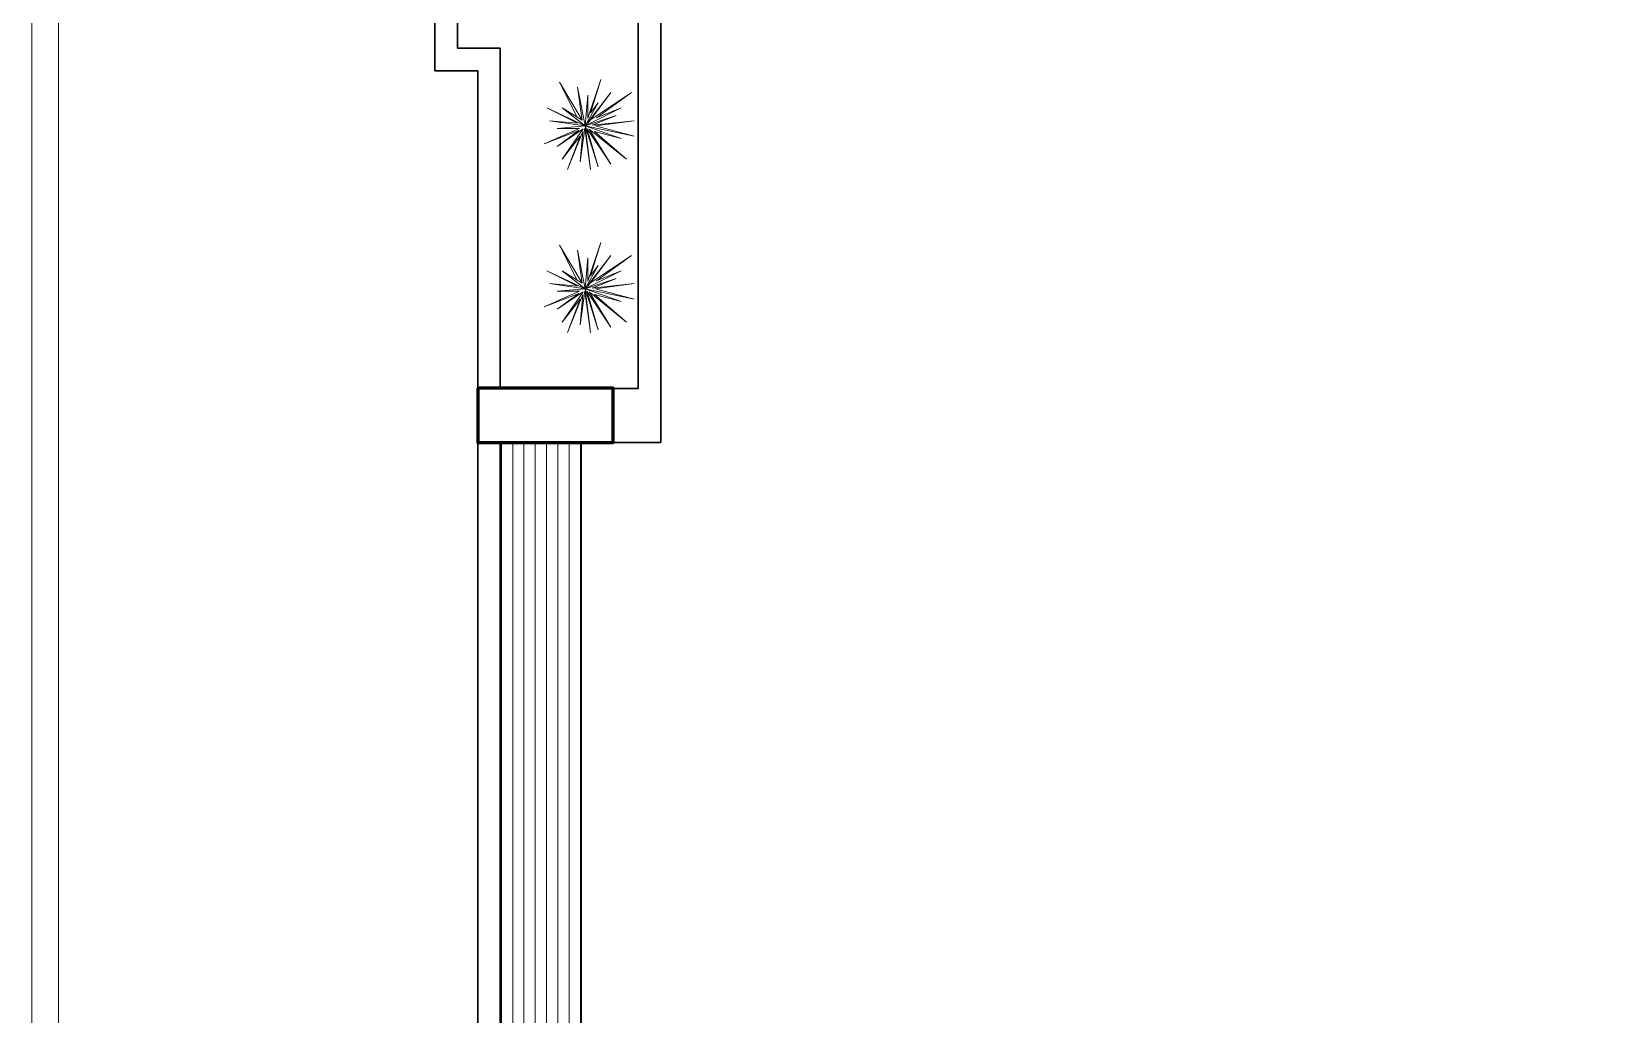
# Model space of a CAD drawing. Header units: inches. Extents: x 109699 to 44449955, y -10987 to 15824140.
# Drawn here: x 203469.2 to 203820.6, y -4104 to -3886.4 of the extents above; entities that cross this region are included whole.
import ezdxf

# ---------------------------------------------------------------- set-up
doc = ezdxf.new("R2010")
doc.units = ezdxf.units.IN
doc.header["$LTSCALE"] = 5
doc.header["$MEASUREMENT"] = 0
doc.layers.get('0').update_dxf_attribs({"color": 123})
for name, color, linetype, lineweight in [('@NORMAL', 7, 'Continuous', 5), ('cloumn', 253, 'Continuous', 60), ('FIX', 8, 'Continuous', 15), ('H', 252, 'Continuous', 9), ('Plant', 94, 'Continuous', 0), ('WALL-1', 8, 'Continuous', 9)]:
    doc.layers.add(name, color=color, linetype=linetype, lineweight=lineweight)

# ---------------------------------------------------------------- blocks, each defined once
blk = doc.blocks.new('zxczxczxcz')
at = {"layer": '@NORMAL'}
for points in [[(177327.5446916085, -15450.10043627545), (175295.1813820154, -15450.10043627545), (175295.1813820154, -14276.83252409846), (177327.5446916085, -14276.83252409846)], [(177319.9075666944, -15442.46331136129), (175302.8185069296, -15442.46331136129), (175302.8185069296, -14284.46964901264), (177319.9075666944, -14284.46964901264)]]:
    blk.add_lwpolyline(points, close=True, dxfattribs=at)
blk = doc.blocks.new('TREEN')
at = {"color": 250, "linetype": 'ByBlock'}
for p, q in [((-7.924288517503273, 75.28074091628109), (-55.47001962252291, 526.9651864139677)), ((0, 0), (110.9400392450458, 526.9651864139677)), ((-87.0305480284411, 120.5038357316877), (-360.555127546399, 499.2301766027063)), ((0, 0), (-194.1450686788302, 388.2901373576604)), ((0, 0), (138.6750490563073, 388.2901373576604)), ((34.66876226407687, 42.66924586347922), (360.555127546399, 443.7601569801833)), ((0, 0), (-360.555127546399, 277.3500981126146)), ((0, 0), (-110.9400392450458, 332.8201177351375)), ((31.20188603766917, 20.80125735844611), (416.0251471689219, 277.3500981126146)), ((-83.20502943378436, 27.73500981126146), (-499.2301766027063, 166.4100588675688)), ((0, 0), (-416.0251471689219, -83.20502943378438)), ((0, 0), (-332.8201177351375, 27.73500981126146)), ((0, 0), (-249.6150883013531, 138.6750490563073)), ((0, 0), (-194.1450686788302, -416.0251471689219)), ((0, 0), (-194.1450686788302, -249.6150883013531)), ((0, 0), (-55.47001962252291, -388.2901373576604)), ((0, 0), (443.7601569801833, 138.6750490563073)), ((0, 0), (471.4951667914447, 55.47001962252291)), ((0, 0), (27.73500981126146, -305.085107923876)), ((-60.30752133378945, -35.47501254928791), (-471.4951667914447, -277.3500981126146)), ((26.77863016259727, -3.825518594656753), (388.2901373576604, -55.47001962252291)), ((27.73500981126145, -63.39430814002617), (194.1450686788302, -443.7601569801833)), ((34.33858357584747, -23.77286555250978), (360.555127546399, -249.6150883013531)), ((49.80981353859192, -68.48849361556388), (221.8800784900916, -305.085107923876)), ((62.86602223885925, -25.88600915717734), (471.4951667914447, -194.1450686788302))]:
    blk.add_line(p, q, dxfattribs=at)
at = {"color": 0, "linetype": 'ByBlock'}
for p, q in [((-55.47001962252291, 526.9651864139677), (0, 110.9400392450458)), ((0, 110.9400392450458), (110.9400392450458, 526.9651864139677)), ((-360.555127546399, 499.2301766027063), (-64.71502289294332, 55.47001962252286)), ((-194.1450686788302, 388.2901373576604), (-87.03054802844112, 120.5038357316877)), ((360.555127546399, 443.7601569801833), (61.34948972935467, 98.26039207949546)), ((138.6750490563073, 388.2901373576604), (61.34948972935467, 98.26039207949546)), ((-360.555127546399, 277.3500981126146), (-64.71502289294332, 55.47001962252286)), ((-110.9400392450458, 332.8201177351375), (-7.924288517503273, 75.28074091628109)), ((416.0251471689219, 277.3500981126146), (34.6687622640768, 42.66924586347914)), ((-499.2301766027063, 166.4100588675688), (-138.6750490563073, 55.47001962252291)), ((-332.8201177351375, 27.73500981126146), (-83.20502943378438, 27.73500981126146)), ((-249.6150883013531, 138.6750490563073), (-138.6750490563073, 55.47001962252291)), ((-64.71502289294332, 55.47001962252286), (-27.73500981126146, 27.73500981126146)), ((-64.71502289294331, 55.47001962252286), (-27.73500981126145, 27.73500981126146)), ((471.4951667914447, 55.47001962252291), (26.77863016259725, -3.82551859465675)), ((443.7601569801833, 138.6750490563073), (31.20188603766914, 20.8012573584461)), ((-471.4951667914447, -277.3500981126146), (-93.29048754697035, -88.24775849037736)), ((-416.0251471689219, -83.20502943378438), (-60.30752133378944, -35.4750125492879)), ((-27.73500981126146, -83.20502943378438), (-194.1450686788302, -416.0251471689219)), ((-194.1450686788302, -249.6150883013531), (-93.29048754697034, -88.24775849037735)), ((-93.29048754697034, -88.24775849037735), (-60.30752133378944, -35.4750125492879)), ((-93.29048754697033, -88.24775849037734), (-60.30752133378943, -35.4750125492879)), ((-55.47001962252291, -388.2901373576604), (-27.73500981126146, -83.20502943378438)), ((27.73500981126146, -305.085107923876), (27.73500981126145, -63.39430814002618)), ((221.8800784900916, -305.085107923876), (34.33858357584753, -23.77286555250982)), ((194.1450686788302, -443.7601569801833), (49.80981353859199, -68.48849361556401)), ((388.2901373576604, -55.47001962252291), (62.86602223885929, -25.88600915717735)), ((471.4951667914447, -194.1450686788302), (110.9400392450458, -55.47001962252291)), ((110.9400392450458, -55.47001962252291), (360.555127546399, -249.6150883013531))]:
    blk.add_line(p, q, dxfattribs=at)

msp = doc.modelspace()

# ---------------------------------------------------------------- hatches: boundary and pattern name
at = {"layer": 'FIX'}
h = msp.add_hatch(dxfattribs=at)
h.set_pattern_fill('ANSI31', color=256, scale=20, angle=225)
h.set_pattern_definition([(270, (180180.6221605135, 2534441.854061276), (2.5, -1.446691404072384e-15), [])])
h.paths.add_polyline_path([(203590.8764740756, -3977.357219143045), (203572.8764740756, -3977.357219143045), (203572.8764740756, -4161.141197675113), (203579.8764732731, -4161.141197675113), (203579.8764732731, -4185.141197675113), (203572.8764740756, -4185.141197675113), (203572.8764740756, -4195.357219143045), (203590.8764740755, -4195.357219143045)])

# ---------------------------------------------------------------- linework, layer by layer
at = {"layer": 'cloumn', "elevation": -0.2072378954951262}
msp.add_lwpolyline([(203567.8764740756, -3965.357219143045), (203567.8764740756, -3977.357219143045), (203597.8764740756, -3977.357219143045), (203597.8764740756, -3965.357219143045)], close=True, dxfattribs=at)
at = {"layer": 'H'}
for p, q in [((203603.4194716336, -3965.385828163215, -0.01779263256828401), (203603.4194716336, -3851.057478949633, 0.0764601243059495)), ((203597.8764740756, -3965.385828163215, -0.1725646227223265), (203603.4194716336, -3965.385828163215, -0.1725646227223265)), ((203590.8764740755, -4195.357219143045, -0.007237895495151747), (203590.8764740756, -3977.357219143045, -0.1072378954951496))]:
    msp.add_line(p, q, dxfattribs=at)
at = {"layer": 'WALL-1', "lineweight": 30}
for p, q in [((203558.4194716338, -3895.057478952893, -0.1072378954951532), (203558.4194716338, -3851.057478949633, -0.1072378954951532)), ((203563.4194716338, -3890.057478952893, -0.1072378954951532), (203563.419404132, -3851.057478949633, -0.08886660292106541)), ((203608.4194716336, -3977.357219143045, -0.02353987569405191), (203608.4194716336, -3851.057478949633, 0.0764601243059495)), ((203572.8764740756, -3890.057478952893, -0.1072378954951532), (203563.4194716338, -3890.057478952893, -0.1072378954951532)), ((203572.8764740756, -3965.357219143045, -0.1072378954951532), (203572.8764740756, -3890.057478952893, -0.1072378954951532)), ((203567.8764740756, -3895.057478952893, -0.1072378954951532), (203558.4194716338, -3895.057478952893, -0.1072378954951532)), ((203567.8764740756, -3965.357219143045, -0.1072378954951532), (203567.8764740756, -3895.057478952893, -0.1072378954951532)), ((203567.8764740756, -4236.357219143045, -0.1072378954951532), (203567.8764740756, -3977.357219143045, -0.1072378954951532)), ((203572.8764740756, -4161.141197675113, -0.1072378954951532), (203572.8764740756, -3977.357219143045, -0.1072378954951532)), ((203597.8764740756, -3977.357219143045, -0.2072378954951546), (203608.4194716336, -3977.357219143045, -0.2072378954951546))]:
    msp.add_line(p, q, dxfattribs=at)
at = {"layer": 'WALL-1', "lineweight": 30, "elevation": 0.01113339707877614}
msp.add_lwpolyline([(203563.419404132, -3851.057478949633), (203603.4194716336, -3851.057532805224), (203603.4194716336, -3965.385828163215), (203572.8764740756, -3965.385828163215), (203572.8764740756, -3890.057478952893), (203563.4194716337, -3890.057439561208), (203563.419404132, -3851.057478949633)], dxfattribs=at)

# ---------------------------------------------------------------- block references
at = {"layer": 'Plant', "xscale": 0.02049739999347366, "yscale": 0.02049739999347366, "zscale": 0.02049739999347366, "rotation": 270}
for p in [(203591.6969575884, -3907.240569686723, -0.01447579099115615), (203591.6969575884, -3943.315415048712, -0.01447579099115615)]:
    msp.add_blockref('TREEN', p, dxfattribs=at)
at = {"layer": 'WALL-1', "linetype": 'Continuous', "xscale": 0.7745455872000001, "yscale": 0.7745455872000001, "zscale": 0.7745455872000001, "rotation": 270}
msp.add_blockref('zxczxczxcz', (215435.9704813478, 132789.8010399783), dxfattribs=at)

doc.saveas('drawing.dxf')
